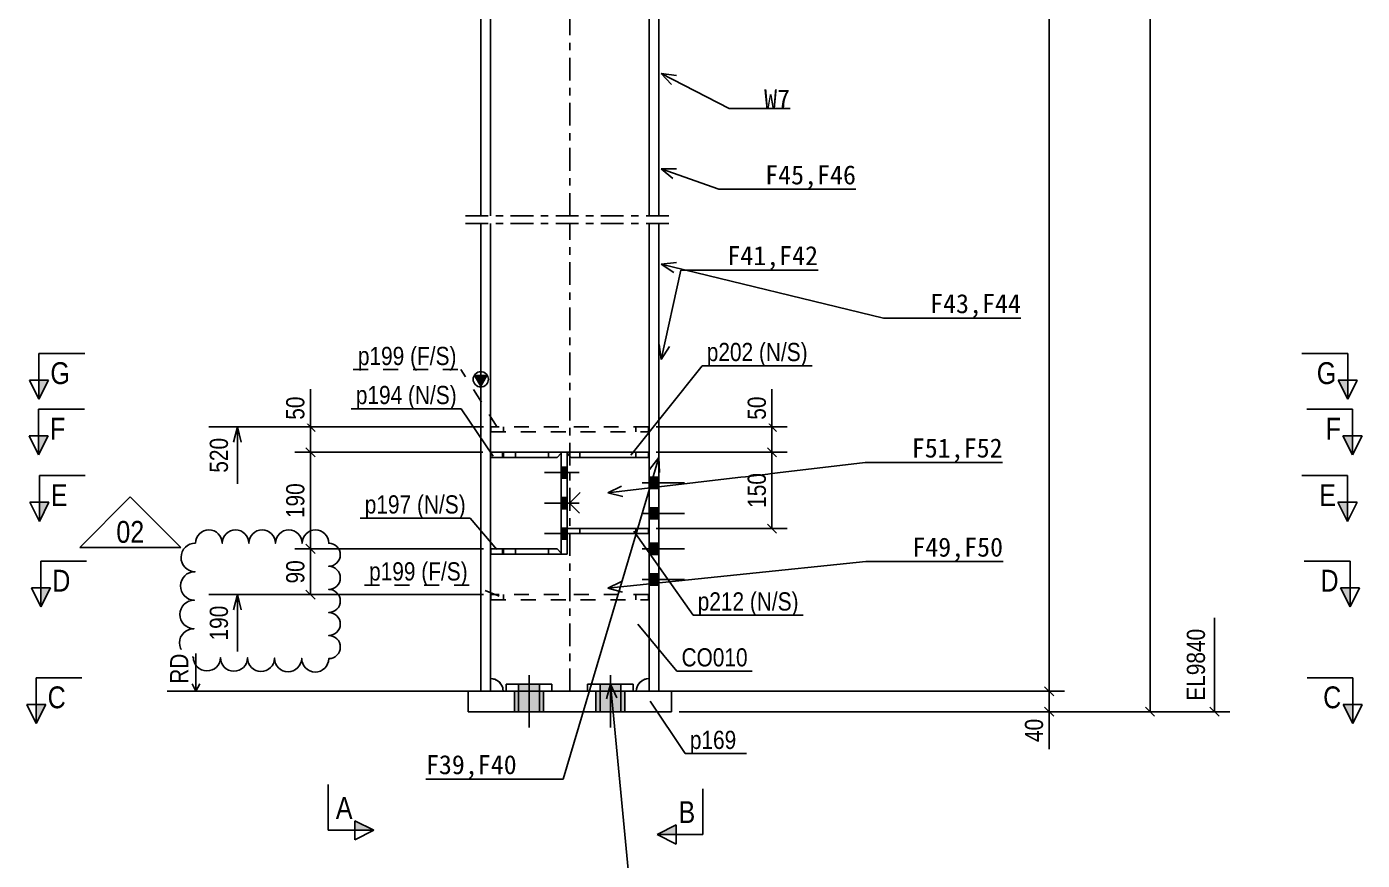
# Model space of a CAD drawing. Header units: millimetres. Extents: x -256 to 585, y -266 to 464.
# Drawn here: x -71.2 to 103.9, y -20.2 to 89.1 of the extents above; entities that cross this region are included whole.
import ezdxf

# ---------------------------------------------------------------- set-up
doc = ezdxf.new("R2010")
doc.units = ezdxf.units.MM
doc.linetypes.add('DXK_LINE_DOT2', pattern=[3.9198, 1.9599, -1.9599])
doc.linetypes.add('DXK_LINE_DOT3', pattern=[5.9187, 2.979, -0.9799, 0.9799, -0.9799])
doc.layers.add('WELD_LABELS', color=5, linetype='Continuous')
doc.styles.add('Arial Narrow', font='ARIALN.TTF', dxfattribs={"height": 0.2})

# ---------------------------------------------------------------- blocks, each defined once
blk = doc.blocks.new('Part-252070812-4098 - 3710')
at = {"color": 2, "linetype": 'Continuous'}
for p, q in [((-10.33, 33.33), (-1.13, 33.33)), ((-10.33, 33.33), (-10.33, 32.67)), ((-8.8, 32.67), (-8.8, 33.33)), ((-7.13, 32.67), (-7.13, 33.33)), ((-1.13, 33.33), (-1.13, 33.2)), ((-1.13, 33.33), (-1.13, 33.33)), ((-10.33, 32.67), (-1.67, 32.67)), ((-7.13, 32.67), (-7.13, 32.67)), ((-1.67, 32.67), (-1.13, 33.2)), ((-1.67, 32.67), (-1.67, 32.67)), ((-1.13, 33.2), (-1.13, 33.2))]:
    blk.add_line(p, q, dxfattribs=at)
at = {"color": 7, "linetype": 'DXK_LINE_DOT2'}
for p, q in [((-1.13, 33.33), (-9.41, 33.33)), ((-8.67, 32.67), (-8.67, 33.33)), ((-7.13, 32.67), (-7.13, 33.33)), ((-2.8, 32.67), (-2.8, 33.33)), ((-1.13, 33.2), (-1.13, 33.33)), ((-9.41, 32.67), (-1.67, 32.67)), ((-1.67, 32.67), (-1.13, 33.2))]:
    blk.add_line(p, q, dxfattribs=at)
blk = doc.blocks.new('Part-252070812-3716 - 3710')
at = {"color": 2, "linetype": 'Continuous'}
for p, q in [((-13.33, 2), (-13.33, 2)), ((-13.33, 2), (13.33, 2)), ((-13.33, 2), (-13.33, -0.67)), ((13.33, 2), (13.33, 2)), ((13.33, 2), (13.33, -0.67)), ((13.33, -0.67), (-13.33, -0.67))]:
    blk.add_line(p, q, dxfattribs=at)
at = {"color": 7, "linetype": 'DXK_LINE_DOT2'}
for p, q in [((13.33, 2), (-13.33, 2)), ((-13.33, -0.67), (13.33, -0.67))]:
    blk.add_line(p, q, dxfattribs=at)
blk = doc.blocks.new('Bolt-252070812-18224 - 3710')
at = {"linetype": 'Continuous'}
for points in [[(3.97, 2), (6.7, 2), (6.7, 2.93), (3.97, 2.93)], [(3.97, -0.67), (6.7, -0.67), (6.7, 2), (3.97, 2)]]:
    blk.add_hatch(color=3, dxfattribs=at).paths.add_polyline_path(points)
at = {"color": 3, "linetype": 'Continuous'}
for p, q in [((5.33, 4.1), (5.33, -0.67)), ((3.97, 2.93), (3.97, 2)), ((3.97, 2), (3.97, -0.67)), ((6.7, 2.93), (6.7, 2)), ((6.7, 2), (6.7, -0.67))]:
    blk.add_line(p, q, dxfattribs=at)
blk = doc.blocks.new('Part-252070812-18220 - 3710')
at = {"color": 7, "linetype": 'DXK_LINE_DOT2'}
for p, q in [((8.33, 2.93), (2.33, 2.93)), ((2.33, 2.93), (8.33, 2.93)), ((2.33, 2.93), (2.33, 2)), ((8.33, 2), (2.33, 2)), ((2.33, 2), (8.33, 2)), ((8.33, 2.93), (8.33, 2))]:
    blk.add_line(p, q, dxfattribs=at)
blk = doc.blocks.new('Part-252070812-4113 - 3710')
at = {"color": 7, "linetype": 'DXK_LINE_DOT2'}
for p, q in [((-10.33, 36), (-10.33, 36.67)), ((-10.33, 36), (-10.33, 36.67)), ((-10.33, 36.67), (-10.33, 36.67)), ((10.33, 36.67), (-10.33, 36.67)), ((-10.33, 36), (-10.33, 36)), ((-10.33, 36), (10.33, 36)), ((-8.67, 36), (-8.67, 36.67)), ((8.67, 36.67), (8.67, 36)), ((10.33, 36), (10.33, 36.67))]:
    blk.add_line(p, q, dxfattribs=at)
blk = doc.blocks.new('Part-252070812-18219 - 3710')
at = {"color": 2, "linetype": 'Continuous'}
for p, q in [((-2.33, 2.93), (-8.33, 2.93)), ((-8.33, 2.93), (-8.33, 2)), ((-2.33, 2.93), (-2.33, 2))]:
    blk.add_line(p, q, dxfattribs=at)
at = {"color": 7, "linetype": 'DXK_LINE_DOT2'}
for p, q in [((-8.33, 2.93), (-5.33, 2.93)), ((-2.33, 2), (-8.33, 2)), ((-8.33, 2), (-2.33, 2))]:
    blk.add_line(p, q, dxfattribs=at)
blk = doc.blocks.new('Part-252070812-3800 - 3710')
at = {"linetype": 'Continuous'}
blk.add_hatch(color=2, dxfattribs=at).paths.add_polyline_path([(-11.67, 42), (-12.47, 43.4), (-10.87, 43.4)])
at = {"color": 2, "linetype": 'Continuous'}
for p, q in [((-11.67, 163.47), (-11.67, 64.33)), ((-10.4, 163.47), (-10.4, 64.33)), ((10.4, 163.47), (10.4, 64.33)), ((11.67, 64.33), (11.67, 163.47)), ((-11.67, 63.33), (-11.67, 2)), ((-10.4, 63.33), (-10.4, 2)), ((10.4, 63.33), (10.4, 2)), ((11.67, 2), (11.67, 63.33)), ((-11.67, 42), (-12.47, 43.4)), ((-12.47, 43.4), (-10.87, 43.4)), ((-10.87, 43.4), (-11.67, 42)), ((-10.4, 3.67), (-10.07, 3.63)), ((10.07, 3.63), (10.4, 3.67)), ((-8.77, 2.33), (-8.73, 2)), ((8.73, 2), (8.77, 2.33))]:
    blk.add_line(p, q, dxfattribs=at)
at = {"color": 7, "linetype": 'DXK_LINE_DOT3'}
for p, q in [((0, 64.33), (0, 163.47)), ((0, 2), (0, 63.33))]:
    blk.add_line(p, q, dxfattribs=at)
at = {"color": 4, "linetype": 'DXK_LINE_DOT3'}
for p, q in [((-13.67, 64.33), (13.67, 64.33)), ((-13.67, 63.33), (13.67, 63.33))]:
    blk.add_line(p, q, dxfattribs=at)
at = {"color": 7, "linetype": 'DXK_LINE_DOT2'}
for p, q in [((-10.4, 3.67), (-10.4, 3.67)), ((-10.4, 3.67), (-10.4, 3.67)), ((-10.07, 3.63), (-10.4, 3.67)), ((10.4, 3.67), (10.07, 3.63)), ((-11.67, 2), (-11.67, 2)), ((-10.4, 2), (-11.67, 2)), ((-11.67, 2), (-11.67, 2)), ((-11.67, 2), (-10.4, 2)), ((-10.4, 2), (-10.4, 2)), ((-10.4, 2), (-10.4, 2)), ((-10.4, 2), (-10.4, 2)), ((-8.73, 2), (-8.77, 2.33)), ((8.73, 2), (-8.73, 2)), ((8.77, 2.33), (8.73, 2)), ((10.4, 2), (10.4, 2)), ((10.4, 2), (10.4, 2)), ((10.4, 2), (11.67, 2)), ((11.67, 2), (10.4, 2)), ((10.4, 2), (10.4, 2)), ((11.67, 2), (11.67, 2)), ((11.67, 2), (11.67, 2))]:
    blk.add_line(p, q, dxfattribs=at)
at = {"color": 2, "linetype": 'Continuous'}
blk.add_circle((-11.67, 42.9), 1, dxfattribs=at)
for centre, start, end in [((-10.4, 2), 11.25, 78.75), ((10.4, 2), 101.25, 168.75)]:
    blk.add_arc(centre, 1.67, start, end, dxfattribs=at)
at = {"color": 7, "linetype": 'DXK_LINE_DOT2'}
for centre, start, end in [((-10.4, 2), 11.25, 78.75), ((10.4, 2), 101.25, 168.75)]:
    blk.add_arc(centre, 1.67, start, end, dxfattribs=at)
blk = doc.blocks.new('Bolt-252070812-3823 - 3710')
at = {"linetype": 'Continuous'}
for points in [[(-7.23, -0.67), (-3.43, -0.67), (-3.43, 2), (-7.23, 2)], [(-7.23, -0.67), (-3.43, -0.67), (-3.43, 2), (-7.23, 2)], [(3.43, -0.67), (7.23, -0.67), (7.23, 2), (3.43, 2)], [(3.43, -0.67), (7.23, -0.67), (7.23, 2), (3.43, 2)]]:
    blk.add_hatch(color=3, dxfattribs=at).paths.add_polyline_path(points)
at = {"color": 3, "linetype": 'Continuous'}
for p, q in [((-7.23, 2), (-7.23, -0.67)), ((-7.23, 2), (-7.23, -0.67)), ((-5.33, 3.06), (-5.33, -0.67)), ((-5.33, 3.06), (-5.33, -0.67)), ((-3.43, 2), (-3.43, -0.67)), ((-3.43, 2), (-3.43, -0.67)), ((3.43, 2), (3.43, -0.67)), ((3.43, 2), (3.43, -0.67)), ((5.33, 3.06), (5.33, -0.67)), ((5.33, 3.06), (5.33, -0.67)), ((7.23, 2), (7.23, -0.67)), ((7.23, 2), (7.23, -0.67))]:
    blk.add_line(p, q, dxfattribs=at)
blk = doc.blocks.new('Bolt-252070812-4192 - 3710')
at = {"linetype": 'Continuous'}
for points in [[(10.4, 30.07), (10.4, 28.6), (11.67, 28.6), (11.67, 30.07)], [(10.4, 26.07), (10.4, 24.6), (11.67, 24.6), (11.67, 26.07)], [(10.4, 21.4), (10.4, 19.93), (11.67, 19.93), (11.67, 21.4)], [(10.4, 17.4), (10.4, 15.93), (11.67, 15.93), (11.67, 17.4)]]:
    blk.add_hatch(color=3, dxfattribs=at).paths.add_polyline_path(points)
at = {"color": 3, "linetype": 'Continuous'}
for p, q in [((10.4, 30.07), (11.67, 30.07)), ((9.51, 29.33), (15.07, 29.33)), ((10.4, 28.6), (11.67, 28.6)), ((9.51, 25.33), (15.07, 25.33)), ((10.4, 26.07), (11.67, 26.07)), ((10.4, 24.6), (11.67, 24.6)), ((10.4, 21.4), (11.67, 21.4)), ((9.51, 20.67), (15.07, 20.67)), ((10.4, 19.93), (11.67, 19.93)), ((9.51, 16.67), (15.07, 16.67)), ((10.4, 17.4), (11.67, 17.4)), ((10.4, 15.93), (11.67, 15.93))]:
    blk.add_line(p, q, dxfattribs=at)
blk = doc.blocks.new('Bolt-252070812-18225 - 3710')
at = {"linetype": 'Continuous'}
for points in [[(-6.7, 2), (-3.97, 2), (-3.97, 2.93), (-6.7, 2.93)], [(-6.7, -0.67), (-3.97, -0.67), (-3.97, 2), (-6.7, 2)]]:
    blk.add_hatch(color=3, dxfattribs=at).paths.add_polyline_path(points)
at = {"color": 3, "linetype": 'Continuous'}
for p, q in [((-5.33, 4.1), (-5.33, -0.67)), ((-6.7, 2.93), (-6.7, 2)), ((-6.7, 2), (-6.7, -0.67)), ((-3.97, 2.93), (-3.97, 2)), ((-3.97, 2), (-3.97, -0.67))]:
    blk.add_line(p, q, dxfattribs=at)
blk = doc.blocks.new('Part-252070812-4108 - 3710')
at = {"color": 2, "linetype": 'Continuous'}
for p, q in [((-10.33, 20.67), (-1.67, 20.67)), ((-10.33, 20.67), (-10.33, 20)), ((-1.13, 20), (-10.33, 20)), ((-8.8, 20), (-8.8, 20.67)), ((-7.13, 20), (-7.13, 20.67)), ((-1.67, 20.67), (-1.13, 20.13)), ((-1.67, 20.67), (-1.67, 20.67)), ((-1.13, 20), (-1.13, 20.13)), ((-1.13, 20), (-1.13, 20))]:
    blk.add_line(p, q, dxfattribs=at)
at = {"color": 7, "linetype": 'DXK_LINE_DOT2'}
for p, q in [((-9.41, 20), (-1.13, 20)), ((-8.8, 20.67), (-1.67, 20.67)), ((-8.67, 20), (-8.67, 20.67)), ((-7.13, 20), (-7.13, 20.67)), ((-2.8, 20), (-2.8, 20.67)), ((-1.13, 20.13), (-1.67, 20.67)), ((-1.13, 20.13), (-1.13, 20))]:
    blk.add_line(p, q, dxfattribs=at)
blk = doc.blocks.new('Bolt-252070812-18223 - 3710')
at = {"linetype": 'Continuous'}
for points in [[(-6.7, 2), (-3.97, 2), (-3.97, 2.93), (-6.7, 2.93)], [(-6.7, -0.67), (-3.97, -0.67), (-3.97, 2), (-6.7, 2)]]:
    blk.add_hatch(color=3, dxfattribs=at).paths.add_polyline_path(points)
at = {"color": 3, "linetype": 'Continuous'}
for p, q in [((-5.33, 4.1), (-5.33, -0.67)), ((-6.7, 2.93), (-6.7, 2)), ((-6.7, 2), (-6.7, -0.67)), ((-3.97, 2.93), (-3.97, 2)), ((-3.97, 2), (-3.97, -0.67))]:
    blk.add_line(p, q, dxfattribs=at)
blk = doc.blocks.new('Part-252070812-4118 - 3710')
at = {"color": 7, "linetype": 'DXK_LINE_DOT2'}
for p, q in [((-10.33, 14), (-10.33, 14.67)), ((-10.33, 14), (-10.33, 14.67)), ((-10.33, 14.67), (-10.33, 14.67)), ((10.33, 14.67), (-10.33, 14.67)), ((-8.67, 14), (-8.67, 14.67)), ((8.67, 14.67), (8.67, 14)), ((10.33, 14), (10.33, 14.67)), ((-10.33, 14), (-10.33, 14)), ((-10.33, 14), (10.33, 14))]:
    blk.add_line(p, q, dxfattribs=at)
blk = doc.blocks.new('Part-252070812-4088 - 3710')
at = {"color": 2, "linetype": 'Continuous'}
for p, q in [((-0.33, 33.33), (-1.13, 33.33)), ((-1.13, 33.33), (-1.13, 33.33)), ((-1.13, 20), (-1.13, 33.33)), ((-0.33, 33.33), (-0.33, 33.33)), ((-0.33, 33.33), (-0.33, 20)), ((-0.03, 26.67), (1.37, 28.07)), ((-0.03, 26.67), (1.27, 25.37)), ((-0.33, 20), (-1.13, 20))]:
    blk.add_line(p, q, dxfattribs=at)
at = {"color": 7, "linetype": 'DXK_LINE_DOT2'}
for p, q in [((-1.13, 33.33), (-0.33, 33.33)), ((-0.33, 20), (-1.13, 20))]:
    blk.add_line(p, q, dxfattribs=at)
blk = doc.blocks.new('Part-252070812-4093 - 3710')
at = {"color": 2, "linetype": 'Continuous'}
for p, q in [((-0.33, 33.33), (10.33, 33.33)), ((10.33, 32.67), (10.33, 33.33)), ((-0.33, 33.2), (0.2, 32.67)), ((0.2, 32.67), (10.33, 32.67))]:
    blk.add_line(p, q, dxfattribs=at)
at = {"color": 7, "linetype": 'DXK_LINE_DOT2'}
for p, q in [((-0.33, 33.33), (-0.33, 33.2)), ((-0.33, 33.33), (-0.33, 33.2)), ((-0.33, 33.33), (-0.33, 33.33)), ((-0.33, 33.33), (-0.33, 33.33)), ((1.33, 32.67), (1.33, 33.33)), ((8.67, 32.67), (8.67, 33.33)), ((-0.33, 33.2), (-0.33, 33.2)), ((-0.01, 32.87), (-0.33, 33.2)), ((0.2, 32.67), (0.3, 32.67))]:
    blk.add_line(p, q, dxfattribs=at)
blk = doc.blocks.new('Part-252070812-4103 - 3710')
at = {"color": 7, "linetype": 'DXK_LINE_DOT2'}
for p, q in [((-0.33, 23.33), (-0.33, 23.33)), ((1.23, 23.33), (-0.33, 23.33)), ((-0.33, 23.33), (-0.33, 22.67)), ((-0.33, 23.33), (-0.33, 22.67)), ((1.33, 22.67), (1.33, 23.33)), ((8.67, 23.33), (8.67, 22.67)), ((-0.33, 22.67), (-0.33, 22.67)), ((1.23, 22.67), (-0.33, 22.67))]:
    blk.add_line(p, q, dxfattribs=at)
at = {"color": 2, "linetype": 'Continuous'}
for p, q in [((10.33, 23.33), (1.23, 23.33)), ((10.33, 23.33), (10.33, 22.67)), ((10.33, 22.67), (1.23, 22.67))]:
    blk.add_line(p, q, dxfattribs=at)
blk = doc.blocks.new('Bolt-252070812-4187 - 3710')
at = {"linetype": 'Continuous'}
for points in [[(10.4, 30.07), (10.4, 28.6), (11.67, 28.6), (11.67, 30.07)], [(10.4, 26.07), (10.4, 24.6), (11.67, 24.6), (11.67, 26.07)], [(10.4, 21.4), (10.4, 19.93), (11.67, 19.93), (11.67, 21.4)], [(10.4, 17.4), (10.4, 15.93), (11.67, 15.93), (11.67, 17.4)]]:
    blk.add_hatch(color=3, dxfattribs=at).paths.add_polyline_path(points)
at = {"color": 3, "linetype": 'Continuous'}
for p, q in [((10.4, 30.07), (11.67, 30.07)), ((9.51, 29.33), (15.07, 29.33)), ((10.4, 28.6), (11.67, 28.6)), ((9.51, 25.33), (15.07, 25.33)), ((10.4, 26.07), (11.67, 26.07)), ((10.4, 24.6), (11.67, 24.6)), ((10.4, 21.4), (11.67, 21.4)), ((9.51, 20.67), (15.07, 20.67)), ((10.4, 19.93), (11.67, 19.93)), ((9.51, 16.67), (15.07, 16.67)), ((10.4, 17.4), (11.67, 17.4)), ((10.4, 15.93), (11.67, 15.93))]:
    blk.add_line(p, q, dxfattribs=at)
blk = doc.blocks.new('Bolt-252070812-4227 - 3710')
at = {"linetype": 'Continuous'}
for points in [[(-1.13, 31.4), (-1.13, 29.93), (-0.33, 29.93), (-0.33, 31.4)], [(-1.13, 31.4), (-1.13, 29.93), (-0.33, 29.93), (-0.33, 31.4)], [(-1.13, 27.4), (-1.13, 25.93), (-0.33, 25.93), (-0.33, 27.4)], [(-1.13, 27.4), (-1.13, 25.93), (-0.33, 25.93), (-0.33, 27.4)], [(-1.13, 23.4), (-1.13, 21.93), (-0.33, 21.93), (-0.33, 23.4)], [(-1.13, 23.4), (-1.13, 21.93), (-0.33, 21.93), (-0.33, 23.4)]]:
    blk.add_hatch(color=3, dxfattribs=at).paths.add_polyline_path(points)
at = {"color": 3, "linetype": 'Continuous'}
for p, q in [((1.23, 30.67), (-3.33, 30.67)), ((1.23, 30.67), (-3.33, 30.67)), ((-0.33, 31.4), (-1.13, 31.4)), ((-0.33, 31.4), (-1.13, 31.4)), ((-0.33, 29.93), (-1.13, 29.93)), ((-0.33, 29.93), (-1.13, 29.93)), ((1.23, 26.67), (-3.33, 26.67)), ((1.23, 26.67), (-3.33, 26.67)), ((-0.33, 27.4), (-1.13, 27.4)), ((-0.33, 27.4), (-1.13, 27.4)), ((-0.33, 25.93), (-1.13, 25.93)), ((-0.33, 25.93), (-1.13, 25.93)), ((-0.33, 23.4), (-1.13, 23.4)), ((-0.33, 23.4), (-1.13, 23.4)), ((1.23, 22.67), (-3.33, 22.67)), ((1.23, 22.67), (-3.33, 22.67)), ((-0.33, 21.93), (-1.13, 21.93)), ((-0.33, 21.93), (-1.13, 21.93))]:
    blk.add_line(p, q, dxfattribs=at)
blk = doc.blocks.new('Part-252070812-18218 - 3710')
at = {"color": 2, "linetype": 'Continuous'}
for p, q in [((8.33, 2.93), (2.33, 2.93)), ((2.33, 2.93), (2.33, 2)), ((8.33, 2.93), (8.33, 2))]:
    blk.add_line(p, q, dxfattribs=at)
at = {"color": 7, "linetype": 'DXK_LINE_DOT2'}
for p, q in [((2.33, 2.93), (5.33, 2.93)), ((8.33, 2), (2.33, 2)), ((2.33, 2), (8.33, 2))]:
    blk.add_line(p, q, dxfattribs=at)
blk = doc.blocks.new('Part-252070812-18221 - 3710')
at = {"color": 7, "linetype": 'DXK_LINE_DOT2'}
for p, q in [((-2.33, 2.93), (-8.33, 2.93)), ((-8.33, 2.93), (-2.33, 2.93)), ((-8.33, 2.93), (-8.33, 2)), ((-2.33, 2), (-8.33, 2)), ((-8.33, 2), (-2.33, 2)), ((-2.33, 2.93), (-2.33, 2))]:
    blk.add_line(p, q, dxfattribs=at)
blk = doc.blocks.new('Bolt-252070812-18222 - 3710')
at = {"linetype": 'Continuous'}
for points in [[(3.97, 2), (6.7, 2), (6.7, 2.93), (3.97, 2.93)], [(3.97, -0.67), (6.7, -0.67), (6.7, 2), (3.97, 2)]]:
    blk.add_hatch(color=3, dxfattribs=at).paths.add_polyline_path(points)
at = {"color": 3, "linetype": 'Continuous'}
for p, q in [((5.33, 4.1), (5.33, -0.67)), ((3.97, 2.93), (3.97, 2)), ((3.97, 2), (3.97, -0.67)), ((6.7, 2.93), (6.7, 2)), ((6.7, 2), (6.7, -0.67))]:
    blk.add_line(p, q, dxfattribs=at)
blk = doc.blocks.new('Bolt-252070812-18226 - 3710')
at = {"color": 3, "linetype": 'Continuous'}
for p, q in [((5.33, 4.1), (5.33, -2.73)), ((3.43, 2), (3.43, -0.67)), ((3.97, 2.93), (3.97, 2)), ((6.7, 2.93), (6.7, 2)), ((7.23, 2), (7.23, -0.67))]:
    blk.add_line(p, q, dxfattribs=at)
blk = doc.blocks.new('Bolt-252070812-18227 - 3710')
at = {"color": 3, "linetype": 'Continuous'}
for p, q in [((-5.33, 4.1), (-5.33, -2.73)), ((-7.23, 2), (-7.23, -0.67)), ((-6.7, 2.93), (-6.7, 2)), ((-3.97, 2.93), (-3.97, 2)), ((-3.43, 2), (-3.43, -0.67))]:
    blk.add_line(p, q, dxfattribs=at)
blk = doc.blocks.new('Bolt-252070812-18228 - 3710')
at = {"color": 3, "linetype": 'Continuous'}
for p, q in [((5.33, 4.1), (5.33, -2.73)), ((3.43, 2), (3.43, -0.67)), ((3.97, 2.93), (3.97, 2)), ((6.7, 2.93), (6.7, 2)), ((7.23, 2), (7.23, -0.67))]:
    blk.add_line(p, q, dxfattribs=at)
blk = doc.blocks.new('Bolt-252070812-18229 - 3710')
at = {"color": 3, "linetype": 'Continuous'}
for p, q in [((-5.33, 4.1), (-5.33, -2.73)), ((-7.23, 2), (-7.23, -0.67)), ((-6.7, 2.93), (-6.7, 2)), ((-3.97, 2.93), (-3.97, 2)), ((-3.43, 2), (-3.43, -0.67))]:
    blk.add_line(p, q, dxfattribs=at)
blk = doc.blocks.new('Cloud-252070812-54151 - 3710')
at = {"color": 1, "linetype": 'Continuous'}
blk.add_lwpolyline([(-49.07, 21.41, -1), (-45.57, 21.41, -1), (-42.08, 21.41, -1), (-38.59, 21.41, -1), (-35.09, 21.41, -1), (-31.6, 21.41, -1), (-31.6, 18.39, -1), (-31.6, 15.36, -1), (-31.6, 12.33, -1), (-31.6, 9.31, -1), (-31.6, 6.28, -1), (-35.15, 6.32, -1), (-38.7, 6.35, -1), (-42.25, 6.39, -1), (-45.8, 6.43, -1), (-49.35, 6.47, -1), (-49.28, 10.2, -1), (-49.21, 13.94, -1), (-49.14, 17.68, -1), (-49.07, 21.41)], format="xyb", close=True, dxfattribs=at)
blk = doc.blocks.new('StraightDimension-252070812-45458 - 3710')
at = {"color": 7, "linetype": 'Continuous'}
for p, q in [((25.92, 37.27), (27.12, 36.07)), ((11.33, 36.67), (28.52, 36.67)), ((26.52, 33.33), (26.52, 36.67)), ((11.33, 33.33), (28.52, 33.33)), ((27.12, 32.73), (25.92, 33.93))]:
    blk.add_line(p, q, dxfattribs=at)
at = {"color": 0}
blk.add_wipeout([(26.22, 41.15), (22.72, 41.15), (22.72, 37.1), (26.22, 37.1)], dxfattribs=at)
at = {"color": 7, "linetype": 'Continuous'}
blk.add_line((26.52, 36.67), (26.52, 41.59), dxfattribs=at)
blk.add_line((26.52, 36.67), (26.52, 41.59), dxfattribs=at)
at = {"color": 4, "style": 'Arial Narrow'}
blk.add_text('50', height=2.386, rotation=90.0002, dxfattribs=at).set_placement((25.72, 37.6))
blk = doc.blocks.new('StraightDimension-252070812-44928 - 3710')
at = {"color": 7, "linetype": 'Continuous'}
for p, q in [((84.55, 11.65), (84.55, -0.67)), ((14.33, -0.67), (86.55, -0.67)), ((83.95, -0.07), (85.15, -1.27))]:
    blk.add_line(p, q, dxfattribs=at)
at = {"color": 0}
blk.add_wipeout([(83.8, 10.71), (80.3, 10.71), (80.3, 0.27), (83.8, 0.27)], dxfattribs=at)
at = {"color": 4, "style": 'Arial Narrow'}
blk.add_text('EL9840', height=2.386, rotation=90.0002, dxfattribs=at).set_placement((83.3, 0.77))
blk = doc.blocks.new('StraightDimension-252070812-44945 - 3710')
at = {"color": 7, "linetype": 'Continuous'}
for p, q in [((76.1, -0.67), (76.1, 236.93)), ((14.33, -0.67), (78.1, -0.67)), ((75.5, -0.07), (76.7, -1.27))]:
    blk.add_line(p, q, dxfattribs=at)
blk = doc.blocks.new('StraightDimension-252070812-45029 - 3710')
at = {"color": 7, "linetype": 'Continuous'}
for p, q in [((62.87, 2), (62.87, 236.93)), ((12.67, 2), (64.87, 2)), ((62.27, 2.6), (63.47, 1.4))]:
    blk.add_line(p, q, dxfattribs=at)
blk = doc.blocks.new('StraightDimension-252070812-45030 - 3710')
at = {"color": 7, "linetype": 'Continuous'}
for p, q in [((12.67, 2), (64.87, 2)), ((62.27, 2.6), (63.47, 1.4)), ((62.87, -0.67), (62.87, 2)), ((14.33, -0.67), (64.87, -0.67)), ((63.47, -1.27), (62.27, -0.07))]:
    blk.add_line(p, q, dxfattribs=at)
at = {"color": 0}
blk.add_wipeout([(62.57, -1.1), (59.07, -1.1), (59.07, -5.15), (62.57, -5.15)], dxfattribs=at)
at = {"color": 7, "linetype": 'Continuous'}
blk.add_line((62.87, -0.67), (62.87, -5.59), dxfattribs=at)
blk.add_line((62.87, -0.67), (62.87, -5.59), dxfattribs=at)
at = {"color": 4, "style": 'Arial Narrow'}
blk.add_text('40', height=2.386, rotation=90.0002, dxfattribs=at).set_placement((62.07, -4.65))
blk = doc.blocks.new('StraightDimension-252070812-45459 - 3710')
at = {"color": 7, "linetype": 'Continuous'}
for p, q in [((11.33, 33.33), (28.52, 33.33)), ((27.12, 32.73), (25.92, 33.93)), ((26.52, 23.33), (26.52, 33.33)), ((11.33, 23.33), (28.52, 23.33)), ((25.92, 23.93), (27.12, 22.73))]:
    blk.add_line(p, q, dxfattribs=at)
at = {"color": 0}
blk.add_wipeout([(26.22, 31.12), (22.72, 31.12), (22.72, 25.55), (26.22, 25.55)], dxfattribs=at)
at = {"color": 4, "style": 'Arial Narrow'}
blk.add_text('150', height=2.386, rotation=90.0002, dxfattribs=at).set_placement((25.72, 26.05))
blk = doc.blocks.new('StraightDimension-252070812-53869 - 3710')
at = {"color": 7, "linetype": 'Continuous'}
for p, q in [((-34.6, 37.27), (-33.4, 36.07)), ((-11.33, 36.67), (-36.05, 36.67)), ((-34, 33.33), (-34, 36.67)), ((-11.4, 33.33), (-36.05, 33.33)), ((-33.4, 32.73), (-34.6, 33.93))]:
    blk.add_line(p, q, dxfattribs=at)
at = {"color": 0}
blk.add_wipeout([(-34.3, 41.15), (-37.8, 41.15), (-37.8, 37.1), (-34.3, 37.1)], dxfattribs=at)
at = {"color": 7, "linetype": 'Continuous'}
blk.add_line((-34, 36.67), (-34, 41.59), dxfattribs=at)
blk.add_line((-34, 36.67), (-34, 41.59), dxfattribs=at)
at = {"color": 4, "style": 'Arial Narrow'}
blk.add_text('50', height=2.386, rotation=90.0002, dxfattribs=at).set_placement((-34.8, 37.6))
blk = doc.blocks.new('StraightDimension-252070812-53870 - 3710')
at = {"color": 7, "linetype": 'Continuous'}
for p, q in [((-11.4, 33.33), (-36.05, 33.33)), ((-33.4, 32.73), (-34.6, 33.93)), ((-34, 20.67), (-34, 33.33)), ((-34.6, 21.27), (-33.4, 20.07)), ((-11.33, 20.67), (-36.05, 20.67))]:
    blk.add_line(p, q, dxfattribs=at)
at = {"color": 0}
blk.add_wipeout([(-34.3, 29.79), (-37.8, 29.79), (-37.8, 24.21), (-34.3, 24.21)], dxfattribs=at)
at = {"color": 4, "style": 'Arial Narrow'}
blk.add_text('190', height=2.386, rotation=90.0002, dxfattribs=at).set_placement((-34.8, 24.71))
blk = doc.blocks.new('StraightDimension-252070812-53871 - 3710')
at = {"color": 7, "linetype": 'Continuous'}
for p, q in [((-33.4, 20.07), (-34.6, 21.27)), ((-11.33, 20.67), (-36.05, 20.67)), ((-34, 14.67), (-34, 20.67)), ((-11.33, 14.67), (-36.05, 14.67)), ((-34.6, 15.27), (-33.4, 14.07))]:
    blk.add_line(p, q, dxfattribs=at)
at = {"color": 0}
blk.add_wipeout([(-34.3, 19.69), (-37.8, 19.69), (-37.8, 15.64), (-34.3, 15.64)], dxfattribs=at)
at = {"color": 4, "style": 'Arial Narrow'}
blk.add_text('90', height=2.386, rotation=90.0002, dxfattribs=at).set_placement((-34.8, 16.14))
blk = doc.blocks.new('StraightDimension-252070812-54005 - 3710')
at = {"color": 7, "linetype": 'Continuous'}
for p, q in [((-11.33, 36.67), (-47.32, 36.67)), ((-44.07, 34.67), (-43.57, 36.67)), ((-43.57, 36.67), (-43.07, 34.67)), ((-43.57, 29.22), (-43.57, 36.67))]:
    blk.add_line(p, q, dxfattribs=at)
at = {"color": 0}
blk.add_wipeout([(-44.32, 35.73), (-47.82, 35.73), (-47.82, 30.16), (-44.32, 30.16)], dxfattribs=at)
at = {"color": 4, "style": 'Arial Narrow'}
blk.add_text('520', height=2.386, rotation=90.0002, dxfattribs=at).set_placement((-44.82, 30.66))
blk = doc.blocks.new('StraightDimension-252070812-54006 - 3710')
at = {"color": 7, "linetype": 'Continuous'}
for p, q in [((-11.33, 14.67), (-47.32, 14.67)), ((-44.07, 12.67), (-43.57, 14.67)), ((-43.57, 14.67), (-43.07, 12.67)), ((-43.57, 7.22), (-43.57, 14.67))]:
    blk.add_line(p, q, dxfattribs=at)
at = {"color": 0, "linetype": 'Continuous'}
blk.add_wipeout([(-49.52, 7.44), (-53.02, 7.44), (-53.02, 2.49), (-49.52, 2.49)], dxfattribs=at)
at = {"color": 7, "linetype": 'Continuous'}
for p, q in [((-49.02, 6.94), (-49.02, 2)), ((-12.67, 2), (-52.77, 2)), ((-49.52, 3), (-49.02, 2)), ((-48.52, 3), (-49.02, 2))]:
    blk.add_line(p, q, dxfattribs=at)
at = {"color": 4, "linetype": 'Continuous', "style": 'Arial Narrow'}
blk.add_text('RD', height=2.386, rotation=90.0002, dxfattribs=at).set_placement((-50.02, 2.99))
at = {"color": 0}
blk.add_wipeout([(-44.32, 13.73), (-47.82, 13.73), (-47.82, 8.16), (-44.32, 8.16)], dxfattribs=at)
at = {"color": 4, "style": 'Arial Narrow'}
blk.add_text('190', height=2.386, rotation=90.0002, dxfattribs=at).set_placement((-44.82, 8.66))
blk = doc.blocks.new('Mark-252070812-3712 - 3710')
at = {"color": 0}
blk.add_wipeout([(21.84, -5.56), (21.84, -3.06), (15.75, -3.06), (15.75, -5.56)], dxfattribs=at)
blk.add_wipeout([(21.84, -5.56), (21.84, -3.06), (15.75, -3.06), (15.75, -5.56)], dxfattribs=at)
at = {"color": 7, "linetype": 'Continuous'}
for p, q in [((10.53, 0.72), (15.15, -6.16)), ((15.15, -6.16), (23.19, -6.16))]:
    blk.add_line(p, q, dxfattribs=at)
at = {"color": 3, "style": 'Arial Narrow'}
blk.add_text('p169', height=2.386, dxfattribs=at).set_placement((15.75, -5.56))
blk = doc.blocks.new('Mark-252070812-4099 - 3710')
at = {"color": 0}
blk.add_wipeout([(22.87, 12.59), (22.87, 15.09), (16.78, 15.09), (16.78, 12.59)], dxfattribs=at)
blk.add_wipeout([(22.87, 12.59), (22.87, 15.09), (16.78, 15.09), (16.78, 12.59)], dxfattribs=at)
at = {"color": 7, "linetype": 'Continuous'}
blk.add_line((8.42, 23), (16.18, 11.99), dxfattribs=at)
at = {"color": 3, "style": 'Arial Narrow'}
blk.add_text('p212', height=2.386, dxfattribs=at).set_placement((16.78, 12.59))
at = {"color": 0}
blk.add_wipeout([(30.01, 12.59), (30.01, 15.09), (23.62, 15.09), (23.62, 12.59)], dxfattribs=at)
blk.add_wipeout([(30.01, 12.59), (30.01, 15.09), (23.62, 15.09), (23.62, 12.59)], dxfattribs=at)
at = {"color": 7, "linetype": 'Continuous'}
blk.add_line((16.18, 11.99), (30.61, 11.99), dxfattribs=at)
at = {"color": 3, "style": 'Arial Narrow'}
for s, p in [('(N/', (23.62, 12.59)), ('S)', (27.27, 12.59))]:
    blk.add_text(s, height=2.386, dxfattribs=at).set_placement(p)
blk = doc.blocks.new('Mark-252070812-4109 - 3710')
at = {"color": 0}
blk.add_wipeout([(-21.69, 44.77), (-21.69, 47.27), (-27.78, 47.27), (-27.78, 44.77)], dxfattribs=at)
blk.add_wipeout([(-21.69, 44.77), (-21.69, 47.27), (-27.78, 47.27), (-27.78, 44.77)], dxfattribs=at)
at = {"color": 3, "style": 'Arial Narrow'}
blk.add_text('p199', height=2.386, dxfattribs=at).set_placement((-27.78, 44.77))
at = {"color": 0}
blk.add_wipeout([(-14.86, 44.77), (-14.86, 47.27), (-20.94, 47.27), (-20.94, 44.77)], dxfattribs=at)
blk.add_wipeout([(-14.86, 44.77), (-14.86, 47.27), (-20.94, 47.27), (-20.94, 44.77)], dxfattribs=at)
at = {"color": 7, "linetype": 'DXK_LINE_DOT2'}
for p in [(-28.38, 44.17), (-9.5, 36.61)]:
    blk.add_line(p, (-14.26, 44.17), dxfattribs=at)
at = {"color": 3, "style": 'Arial Narrow'}
for s, p in [('(F/', (-20.94, 44.77)), ('S)', (-17.59, 44.77))]:
    blk.add_text(s, height=2.386, dxfattribs=at).set_placement(p)
blk = doc.blocks.new('SectionMark-252070812-4667 - 3710')
at = {"color": 6, "linetype": 'Continuous'}
for p, q in [((-69.35, 19.07), (-63.35, 19.07)), ((-69.35, 19.07), (-69.35, 13.07)), ((102.32, 19.07), (96.32, 19.07)), ((102.32, 19.07), (102.32, 13.07)), ((-69.35, 13.07), (-70.6, 15.57)), ((103.57, 15.57), (102.32, 13.07))]:
    blk.add_line(p, q, dxfattribs=at)
at = {"color": 0, "linetype": 'Continuous'}
for points in [[(-65.48, 15.07), (-65.48, 18.07), (-67.85, 18.07), (-67.85, 15.07)], [(100.82, 15.07), (100.82, 18.07), (98.45, 18.07), (98.45, 15.07)]]:
    blk.add_wipeout(points, dxfattribs=at)
at = {"linetype": 'Continuous'}
for points in [[(-69.35, 15.57), (-68.1, 15.57), (-69.35, 13.07)], [(101.07, 15.57), (102.32, 15.57), (102.32, 13.07)]]:
    blk.add_hatch(color=6, dxfattribs=at).paths.add_polyline_path(points)
at = {"color": 6, "linetype": 'Continuous'}
for p, q in [((-68.1, 15.57), (-70.6, 15.57)), ((-69.35, 13.07), (-68.1, 15.57)), ((101.07, 15.57), (103.57, 15.57)), ((102.32, 13.07), (101.07, 15.57))]:
    blk.add_line(p, q, dxfattribs=at)
at = {"color": 6, "linetype": 'Continuous', "style": 'Arial Narrow'}
for p in [(-67.85, 15.07), (98.45, 15.07)]:
    blk.add_text('D', height=2.86, dxfattribs=at).set_placement(p)
blk = doc.blocks.new('Mark-252070812-3796 - 3710')
at = {"color": 0}
blk.add_wipeout([(23.34, 5.26), (23.34, 7.76), (14.66, 7.76), (14.66, 5.26)], dxfattribs=at)
blk.add_wipeout([(23.34, 5.26), (23.34, 7.76), (14.66, 7.76), (14.66, 5.26)], dxfattribs=at)
at = {"color": 7, "linetype": 'Continuous'}
for p, q in [((8.95, 10.79), (14.06, 4.66)), ((14.06, 4.66), (23.94, 4.66))]:
    blk.add_line(p, q, dxfattribs=at)
at = {"color": 3, "style": 'Arial Narrow'}
blk.add_text('CO010', height=2.386, dxfattribs=at).set_placement((14.66, 5.26))
blk = doc.blocks.new('Text-252070812-54155 - 3710')
at = {"color": 0, "linetype": 'Continuous'}
blk.add_wipeout([(-55.8, 21.47), (-55.8, 24.47), (-59.45, 24.47), (-59.45, 21.47)], dxfattribs=at)
at = {"color": 1, "linetype": 'Continuous'}
for p, q in [((-64.25, 20.87), (-57.62, 27.5)), ((-57.62, 27.5), (-51, 20.87)), ((-51, 20.87), (-64.25, 20.87))]:
    blk.add_line(p, q, dxfattribs=at)
at = {"color": 1, "linetype": 'Continuous', "style": 'Arial Narrow'}
blk.add_text('02', height=2.863, dxfattribs=at).set_placement((-59.45, 21.47))
blk = doc.blocks.new('Mark-252070812-4104 - 3710')
at = {"color": 0}
blk.add_wipeout([(-20.78, 25.31), (-20.78, 27.81), (-26.88, 27.81), (-26.88, 25.31)], dxfattribs=at)
blk.add_wipeout([(-20.78, 25.31), (-20.78, 27.81), (-26.88, 27.81), (-26.88, 25.31)], dxfattribs=at)
at = {"color": 3, "style": 'Arial Narrow'}
blk.add_text('p197', height=2.386, dxfattribs=at).set_placement((-26.88, 25.31))
at = {"color": 0}
blk.add_wipeout([(-13.65, 25.31), (-13.65, 27.81), (-20.03, 27.81), (-20.03, 25.31)], dxfattribs=at)
blk.add_wipeout([(-13.65, 25.31), (-13.65, 27.81), (-20.03, 27.81), (-20.03, 25.31)], dxfattribs=at)
at = {"color": 7, "linetype": 'Continuous'}
for p in [(-27.48, 24.71), (-9.55, 20.58)]:
    blk.add_line(p, (-13.05, 24.71), dxfattribs=at)
at = {"color": 3, "style": 'Arial Narrow'}
for s, p in [('(N/', (-20.03, 25.31)), ('S)', (-16.38, 25.31))]:
    blk.add_text(s, height=2.386, dxfattribs=at).set_placement(p)
blk = doc.blocks.new('Mark-252070812-4089 - 3710')
at = {"color": 0}
blk.add_wipeout([(24.06, 45.29), (24.06, 47.79), (17.97, 47.79), (17.97, 45.29)], dxfattribs=at)
blk.add_wipeout([(24.06, 45.29), (24.06, 47.79), (17.97, 47.79), (17.97, 45.29)], dxfattribs=at)
at = {"color": 7, "linetype": 'Continuous'}
blk.add_line((8, 32.94), (17.37, 44.69), dxfattribs=at)
at = {"color": 3, "style": 'Arial Narrow'}
blk.add_text('p202', height=2.386, dxfattribs=at).set_placement((17.97, 45.29))
at = {"color": 0}
blk.add_wipeout([(31.2, 45.29), (31.2, 47.79), (24.81, 47.79), (24.81, 45.29)], dxfattribs=at)
blk.add_wipeout([(31.2, 45.29), (31.2, 47.79), (24.81, 47.79), (24.81, 45.29)], dxfattribs=at)
at = {"color": 7, "linetype": 'Continuous'}
blk.add_line((17.37, 44.69), (31.8, 44.69), dxfattribs=at)
at = {"color": 3, "style": 'Arial Narrow'}
for s, p in [('(N/', (24.81, 45.29)), ('S)', (28.46, 45.29))]:
    blk.add_text(s, height=2.386, dxfattribs=at).set_placement(p)
blk = doc.blocks.new('Mark-252070812-4094 - 3710')
at = {"color": 0}
blk.add_wipeout([(-21.96, 39.65), (-21.96, 42.15), (-28.05, 42.15), (-28.05, 39.65)], dxfattribs=at)
blk.add_wipeout([(-21.96, 39.65), (-21.96, 42.15), (-28.05, 42.15), (-28.05, 39.65)], dxfattribs=at)
blk.add_wipeout([(-14.82, 39.65), (-14.82, 42.15), (-21.21, 42.15), (-21.21, 39.65)], dxfattribs=at)
blk.add_wipeout([(-14.82, 39.65), (-14.82, 42.15), (-21.21, 42.15), (-21.21, 39.65)], dxfattribs=at)
at = {"color": 7, "linetype": 'Continuous'}
for p in [(-28.65, 39.05), (-10.03, 32.82)]:
    blk.add_line(p, (-14.22, 39.05), dxfattribs=at)
at = {"color": 3, "style": 'Arial Narrow'}
for s, p in [('p194', (-28.05, 39.65)), ('(N/', (-21.21, 39.65)), ('S)', (-17.56, 39.65))]:
    blk.add_text(s, height=2.386, dxfattribs=at).set_placement(p)
blk = doc.blocks.new('Mark-252070812-4114 - 3710')
at = {"color": 0}
blk.add_wipeout([(-20.22, 16.53), (-20.22, 19.03), (-26.31, 19.03), (-26.31, 16.53)], dxfattribs=at)
blk.add_wipeout([(-20.22, 16.53), (-20.22, 19.03), (-26.31, 19.03), (-26.31, 16.53)], dxfattribs=at)
at = {"color": 3, "style": 'Arial Narrow'}
blk.add_text('p199', height=2.386, dxfattribs=at).set_placement((-26.31, 16.53))
at = {"color": 0}
blk.add_wipeout([(-13.38, 16.53), (-13.38, 19.03), (-19.47, 19.03), (-19.47, 16.53)], dxfattribs=at)
blk.add_wipeout([(-13.38, 16.53), (-13.38, 19.03), (-19.47, 19.03), (-19.47, 16.53)], dxfattribs=at)
at = {"color": 7, "linetype": 'DXK_LINE_DOT2'}
for p in [(-26.91, 15.93), (-9.27, 14.46)]:
    blk.add_line(p, (-12.78, 15.93), dxfattribs=at)
at = {"color": 3, "style": 'Arial Narrow'}
for s, p in [('(F/', (-19.47, 16.53)), ('S)', (-16.12, 16.53))]:
    blk.add_text(s, height=2.386, dxfattribs=at).set_placement(p)
blk = doc.blocks.new('SectionMark-252070812-4661 - 3710')
at = {"color": 6, "linetype": 'Continuous'}
for p, q in [((-69.6, 46.28), (-63.6, 46.28)), ((-69.6, 46.28), (-69.6, 40.28)), ((102.02, 46.28), (96.02, 46.28)), ((102.02, 46.28), (102.02, 40.28)), ((-69.6, 40.28), (-70.85, 42.78)), ((103.27, 42.78), (102.02, 40.28))]:
    blk.add_line(p, q, dxfattribs=at)
at = {"color": 0, "linetype": 'Continuous'}
for points in [[(-65.55, 42.28), (-65.55, 45.28), (-68.1, 45.28), (-68.1, 42.28)], [(100.52, 42.28), (100.52, 45.28), (97.96, 45.28), (97.96, 42.28)]]:
    blk.add_wipeout(points, dxfattribs=at)
at = {"linetype": 'Continuous'}
for points in [[(-69.6, 42.78), (-68.35, 42.78), (-69.6, 40.28)], [(100.77, 42.78), (102.02, 42.78), (102.02, 40.28)]]:
    blk.add_hatch(color=6, dxfattribs=at).paths.add_polyline_path(points)
at = {"color": 6, "linetype": 'Continuous'}
for p, q in [((-68.35, 42.78), (-70.85, 42.78)), ((-69.6, 40.28), (-68.35, 42.78)), ((100.77, 42.78), (103.27, 42.78)), ((102.02, 40.28), (100.77, 42.78))]:
    blk.add_line(p, q, dxfattribs=at)
at = {"color": 6, "linetype": 'Continuous', "style": 'Arial Narrow'}
for p in [(-68.1, 42.28), (97.96, 42.28)]:
    blk.add_text('G', height=2.86, dxfattribs=at).set_placement(p)
blk = doc.blocks.new('SectionMark-252070812-4663 - 3710')
at = {"color": 6, "linetype": 'Continuous'}
for p, q in [((-69.65, 39), (-63.65, 39)), ((-69.65, 39), (-69.65, 33)), ((102.64, 39), (96.64, 39)), ((102.64, 39), (102.64, 33)), ((-69.65, 33), (-70.9, 35.5)), ((103.89, 35.5), (102.64, 33))]:
    blk.add_line(p, q, dxfattribs=at)
at = {"color": 0, "linetype": 'Continuous'}
for points in [[(-66.14, 35), (-66.14, 38), (-68.15, 38), (-68.15, 35)], [(101.14, 35), (101.14, 38), (99.13, 38), (99.13, 35)]]:
    blk.add_wipeout(points, dxfattribs=at)
at = {"linetype": 'Continuous'}
for points in [[(-69.65, 35.5), (-68.4, 35.5), (-69.65, 33)], [(101.39, 35.5), (102.64, 35.5), (102.64, 33)]]:
    blk.add_hatch(color=6, dxfattribs=at).paths.add_polyline_path(points)
at = {"color": 6, "linetype": 'Continuous'}
for p, q in [((-68.4, 35.5), (-70.9, 35.5)), ((-69.65, 33), (-68.4, 35.5)), ((101.39, 35.5), (103.89, 35.5)), ((102.64, 33), (101.39, 35.5))]:
    blk.add_line(p, q, dxfattribs=at)
at = {"color": 6, "linetype": 'Continuous', "style": 'Arial Narrow'}
for p in [(-68.15, 35), (99.13, 35)]:
    blk.add_text('F', height=2.86, dxfattribs=at).set_placement(p)
blk = doc.blocks.new('SectionMark-252070812-4665 - 3710')
at = {"color": 6, "linetype": 'Continuous'}
for p, q in [((-69.55, 30.28), (-63.55, 30.28)), ((-69.55, 30.28), (-69.55, 24.28)), ((101.99, 30.28), (95.99, 30.28)), ((101.99, 30.28), (101.99, 24.28)), ((-69.55, 24.28), (-70.8, 26.78)), ((103.24, 26.78), (101.99, 24.28))]:
    blk.add_line(p, q, dxfattribs=at)
at = {"color": 0, "linetype": 'Continuous'}
for points in [[(-65.86, 26.28), (-65.86, 29.28), (-68.05, 29.28), (-68.05, 26.28)], [(100.49, 26.28), (100.49, 29.28), (98.3, 29.28), (98.3, 26.28)]]:
    blk.add_wipeout(points, dxfattribs=at)
at = {"linetype": 'Continuous'}
for points in [[(-69.55, 26.78), (-68.3, 26.78), (-69.55, 24.28)], [(100.74, 26.78), (101.99, 26.78), (101.99, 24.28)]]:
    blk.add_hatch(color=6, dxfattribs=at).paths.add_polyline_path(points)
at = {"color": 6, "linetype": 'Continuous'}
for p, q in [((-68.3, 26.78), (-70.8, 26.78)), ((-69.55, 24.28), (-68.3, 26.78)), ((100.74, 26.78), (103.24, 26.78)), ((101.99, 24.28), (100.74, 26.78))]:
    blk.add_line(p, q, dxfattribs=at)
at = {"color": 6, "linetype": 'Continuous', "style": 'Arial Narrow'}
for p in [(-68.05, 26.28), (98.3, 26.28)]:
    blk.add_text('E', height=2.86, dxfattribs=at).set_placement(p)
blk = doc.blocks.new('SectionMark-252070812-4669 - 3710')
at = {"color": 6, "linetype": 'Continuous'}
for p, q in [((-69.96, 3.78), (-63.96, 3.78)), ((-69.96, 3.78), (-69.96, -2.22)), ((102.68, 3.78), (96.68, 3.78)), ((102.68, 3.78), (102.68, -2.22)), ((-69.96, -2.22), (-71.21, 0.28)), ((103.93, 0.28), (102.68, -2.22))]:
    blk.add_line(p, q, dxfattribs=at)
at = {"color": 0, "linetype": 'Continuous'}
for points in [[(-66.08, -0.22), (-66.08, 2.78), (-68.46, 2.78), (-68.46, -0.22)], [(101.18, -0.22), (101.18, 2.78), (98.8, 2.78), (98.8, -0.22)]]:
    blk.add_wipeout(points, dxfattribs=at)
at = {"linetype": 'Continuous'}
for points in [[(-69.96, 0.28), (-68.71, 0.28), (-69.96, -2.22)], [(101.43, 0.28), (102.68, 0.28), (102.68, -2.22)]]:
    blk.add_hatch(color=6, dxfattribs=at).paths.add_polyline_path(points)
at = {"color": 6, "linetype": 'Continuous'}
for p, q in [((-68.71, 0.28), (-71.21, 0.28)), ((-69.96, -2.22), (-68.71, 0.28)), ((101.43, 0.28), (103.93, 0.28)), ((102.68, -2.22), (101.43, 0.28))]:
    blk.add_line(p, q, dxfattribs=at)
at = {"color": 6, "linetype": 'Continuous', "style": 'Arial Narrow'}
for p in [(-68.46, -0.22), (98.8, -0.22)]:
    blk.add_text('C', height=2.86, dxfattribs=at).set_placement(p)
blk = doc.blocks.new('SectionMark-252070812-4671 - 3710')
at = {"color": 6, "linetype": 'Continuous'}
for p, q in [((17.46, -16.77), (17.46, -10.77)), ((17.46, -16.77), (11.46, -16.77)), ((13.96, -18.02), (11.46, -16.77))]:
    blk.add_line(p, q, dxfattribs=at)
at = {"color": 0, "linetype": 'Continuous'}
blk.add_wipeout([(16.46, -15.27), (16.46, -12.27), (14.27, -12.27), (14.27, -15.27)], dxfattribs=at)
at = {"linetype": 'Continuous'}
blk.add_hatch(color=6, dxfattribs=at).paths.add_polyline_path([(13.96, -15.52), (13.96, -16.77), (11.46, -16.77)])
at = {"color": 6, "linetype": 'Continuous'}
for p, q in [((11.46, -16.77), (13.96, -15.52)), ((13.96, -15.52), (13.96, -18.02))]:
    blk.add_line(p, q, dxfattribs=at)
at = {"color": 6, "linetype": 'Continuous', "style": 'Arial Narrow'}
blk.add_text('B', height=2.86, dxfattribs=at).set_placement((14.27, -15.27))
blk = doc.blocks.new('SectionMark-252070812-4683 - 3710')
at = {"color": 6, "linetype": 'Continuous'}
for p, q in [((-31.67, -16.22), (-31.67, -10.22)), ((-31.67, -16.22), (-25.67, -16.22)), ((-25.67, -16.22), (-28.17, -17.47))]:
    blk.add_line(p, q, dxfattribs=at)
at = {"color": 0, "linetype": 'Continuous'}
blk.add_wipeout([(-28.48, -14.72), (-28.48, -11.72), (-30.67, -11.72), (-30.67, -14.72)], dxfattribs=at)
at = {"linetype": 'Continuous'}
blk.add_hatch(color=6, dxfattribs=at).paths.add_polyline_path([(-28.17, -16.22), (-28.17, -14.97), (-25.67, -16.22)])
at = {"color": 6, "linetype": 'Continuous'}
for p, q in [((-25.67, -16.22), (-28.17, -14.97)), ((-28.17, -14.97), (-28.17, -17.47))]:
    blk.add_line(p, q, dxfattribs=at)
at = {"color": 6, "linetype": 'Continuous', "style": 'Arial Narrow'}
blk.add_text('A', height=2.86, dxfattribs=at).set_placement((-30.67, -14.72))

msp = doc.modelspace()

# ---------------------------------------------------------------- linework, layer by layer
at = {"layer": 'WELD_LABELS', "color": 5}
msp.add_line((-0.86, -9.51), (-18.86, -9.51), dxfattribs=at)

# ---------------------------------------------------------------- block references
for name in ['Part-252070812-3800 - 3710', 'Part-252070812-4113 - 3710', 'Part-252070812-4098 - 3710', 'Part-252070812-4088 - 3710', 'Part-252070812-4093 - 3710', 'Bolt-252070812-4227 - 3710', 'Bolt-252070812-4192 - 3710', 'Bolt-252070812-4187 - 3710', 'Cloud-252070812-54151 - 3710', 'Part-252070812-4103 - 3710', 'Part-252070812-4108 - 3710', 'Part-252070812-4118 - 3710', 'Bolt-252070812-18227 - 3710', 'Bolt-252070812-18229 - 3710', 'Bolt-252070812-18225 - 3710', 'Bolt-252070812-18223 - 3710', 'Bolt-252070812-18226 - 3710', 'Bolt-252070812-18228 - 3710', 'Bolt-252070812-18224 - 3710', 'Bolt-252070812-18222 - 3710', 'Part-252070812-3716 - 3710', 'Part-252070812-18219 - 3710', 'Part-252070812-18221 - 3710', 'Bolt-252070812-3823 - 3710', 'Part-252070812-18220 - 3710', 'Part-252070812-18218 - 3710']:
    msp.add_blockref(name, (0, 0))

# ---------------------------------------------------------------- texts
at = {"layer": 'WELD_LABELS', "color": 5, "insert": (-18.86, -9.51), "char_height": 2.5, "attachment_point": 7}
msp.add_mtext('F39,F40', dxfattribs=at)

# ---------------------------------------------------------------- next in the draw order: block references
for name in ['StraightDimension-252070812-53869 - 3710', 'StraightDimension-252070812-45458 - 3710', 'Text-252070812-54155 - 3710', 'StraightDimension-252070812-44928 - 3710']:
    msp.add_blockref(name, (0, 0))

# ---------------------------------------------------------------- next in the draw order: block references
for name in ['StraightDimension-252070812-44945 - 3710', 'StraightDimension-252070812-53870 - 3710']:
    msp.add_blockref(name, (0, 0))

# ---------------------------------------------------------------- next in the draw order: block references
for name in ['StraightDimension-252070812-45029 - 3710', 'StraightDimension-252070812-54005 - 3710', 'StraightDimension-252070812-53871 - 3710']:
    msp.add_blockref(name, (0, 0))

# ---------------------------------------------------------------- next in the draw order: linework, layer by layer
at = {"layer": 'WELD_LABELS', "color": 5}
for p, q in [((20.89, 78.41), (28.89, 78.41)), ((19.53, 67.81), (37.53, 67.81)), ((41.16, 50.93), (59.16, 50.93)), ((38.76, 32), (56.76, 32))]:
    msp.add_line(p, q, dxfattribs=at)

# ---------------------------------------------------------------- next in the draw order: block references
for name in ['Mark-252070812-4109 - 3710', 'StraightDimension-252070812-45459 - 3710', 'Mark-252070812-4104 - 3710', 'StraightDimension-252070812-54006 - 3710', 'Mark-252070812-3796 - 3710', 'StraightDimension-252070812-45030 - 3710']:
    msp.add_blockref(name, (0, 0))

# ---------------------------------------------------------------- next in the draw order: texts
at = {"layer": 'WELD_LABELS', "color": 5, "char_height": 2.5, "attachment_point": 9}
for s, insert in [('W7', (28.89, 78.41)), ('F45,F46', (37.53, 67.81)), ('F41,F42', (32.56, 57.22)), ('F43,F44', (59.16, 50.93))]:
    msp.add_mtext(s, dxfattribs=dict(at, insert=insert))

# ---------------------------------------------------------------- next in the draw order: block references
for name in ['Mark-252070812-4089 - 3710', 'Mark-252070812-4094 - 3710', 'SectionMark-252070812-4665 - 3710', 'Mark-252070812-4099 - 3710', 'Mark-252070812-3712 - 3710']:
    msp.add_blockref(name, (0, 0))

# ---------------------------------------------------------------- next in the draw order: linework, layer by layer
at = {"layer": 'WELD_LABELS', "color": 5}
for p in [(6.79, 28.9), (6.95, 27.54)]:
    msp.add_line(p, (5, 28), dxfattribs=at)

# ---------------------------------------------------------------- next in the draw order: block references
for name in ['SectionMark-252070812-4661 - 3710', 'SectionMark-252070812-4663 - 3710', 'SectionMark-252070812-4667 - 3710', 'SectionMark-252070812-4669 - 3710']:
    msp.add_blockref(name, (0, 0))

# ---------------------------------------------------------------- next in the draw order: linework, layer by layer
for p, q in [((38.82, 19.01), (56.82, 19.01)), ((6.8, 16.38), (5, 15.5)), ((6.94, 15.01), (5, 15.5)), ((4.83, 1), (5.33, 2.93)), ((6.19, 1.13), (5.33, 2.93)), ((5.33, 2.93), (8.37, -28.92))]:
    msp.add_line(p, q, dxfattribs=at)

# ---------------------------------------------------------------- next in the draw order: block references
for name in ['SectionMark-252070812-4671 - 3710', 'Mark-252070812-4114 - 3710']:
    msp.add_blockref(name, (0, 0))

# ---------------------------------------------------------------- next in the draw order: texts
at = {"layer": 'WELD_LABELS', "color": 5, "char_height": 2.5, "attachment_point": 9}
for s, insert in [('F51,F52', (56.76, 32)), ('F49,F50', (56.82, 19.01))]:
    msp.add_mtext(s, dxfattribs=dict(at, insert=insert))

# ---------------------------------------------------------------- next in the draw order: linework, layer by layer
at = {"layer": 'WELD_LABELS', "color": 5}
for p, q in [((13.98, 82.75), (12, 83)), ((13.35, 81.53), (12, 83)), ((12, 83), (20.89, 78.41)), ((14, 70.51), (12, 70.5)), ((13.54, 69.22), (12, 70.5)), ((12, 70.5), (19.53, 67.81)), ((13.99, 58.22), (12, 58)), ((13.66, 56.89), (12, 58)), ((12, 58), (41.16, 50.93)), ((12, 45.5), (14.56, 57.22)), ((14.56, 57.22), (32.56, 57.22)), ((11.73, 47.48), (12, 45.5)), ((13.07, 47.19), (12, 45.5)), ((11.67, 32.67), (-0.86, -9.51)), ((5, 28), (38.76, 32)), ((10.47, 31.06), (11.67, 32.67)), ((11.79, 30.67), (11.67, 32.67)), ((5, 15.5), (38.82, 19.01))]:
    msp.add_line(p, q, dxfattribs=at)

# ---------------------------------------------------------------- next in the draw order: block references
msp.add_blockref('SectionMark-252070812-4683 - 3710', (0, 0))

doc.saveas('drawing.dxf')
